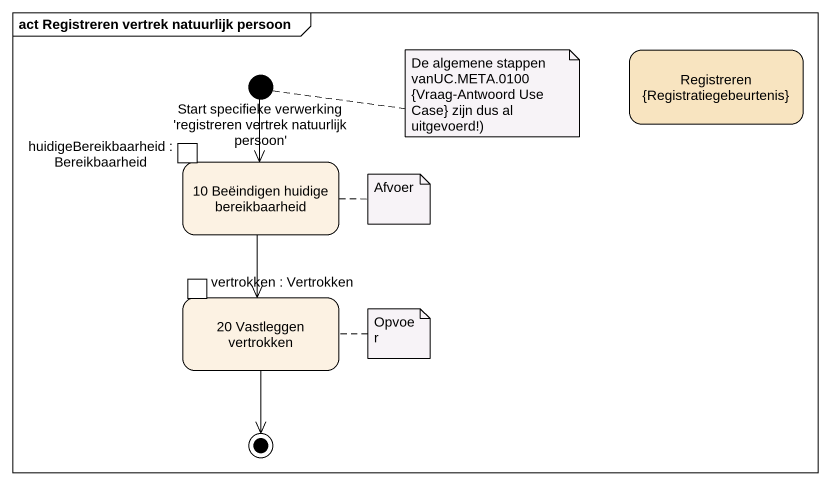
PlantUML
@startuml
mainframe act Registreren vertrek natuurlijk persoon
hide empty description
state "Registreren {Registratiegebeurtenis}" as Registreren #F8E4C0
state "Start specifieke verwerking 'registreren vertrek natuurlijk persoon'" as Start_specifieke_verwerking <<start>>
state "10 Beëindigen huidige bereikbaarheid" as s10_Beëindigen_huidige {
  state "huidigeBereikbaarheid : Bereikbaarheid" as huidigeBereikbaarheid <<inputPin>>
}
state "20 Vastleggen vertrokken" as s20_Vastleggen_vertrokken {
  state "vertrokken : Vertrokken" as vertrokken <<inputPin>>
}
Start_specifieke_verwerking --> s10_Beëindigen_huidige
s10_Beëindigen_huidige --> s20_Vastleggen_vertrokken
s20_Vastleggen_vertrokken --> [*]
note right of Start_specifieke_verwerking : De algemene stappen vanUC.META.0100 {Vraag-Antwoord Use Case} zijn dus al uitgevoerd!)
note right of s10_Beëindigen_huidige : Afvoer
note right of s20_Vastleggen_vertrokken : Opvoer
@enduml
